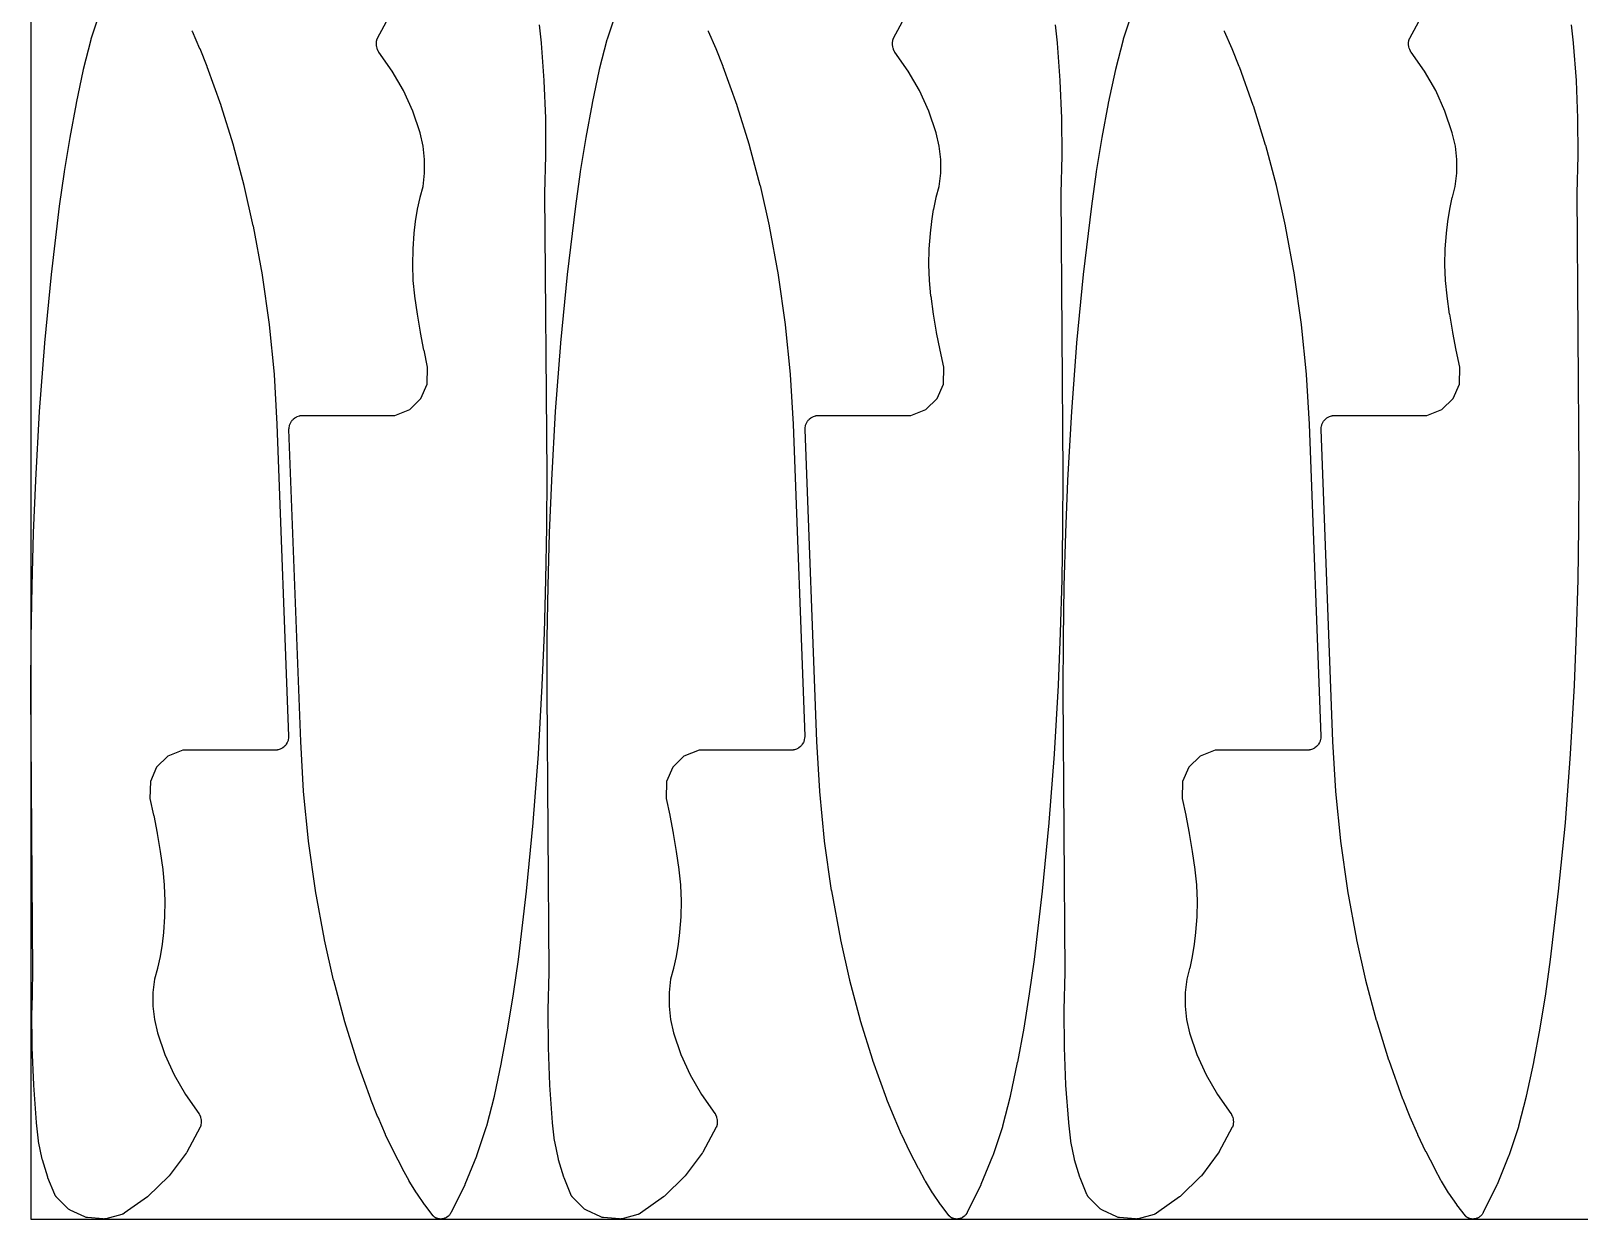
# Model space of a CAD drawing. Header units: metres. Extents: x 0 to 3000, y 0 to 1240.
# Drawn here: x 0 to 401.3, y 0 to 307.8 of the extents above; entities that cross this region are included whole.
import ezdxf

# ---------------------------------------------------------------- set-up
doc = ezdxf.new("R2010")
doc.units = ezdxf.units.M

msp = doc.modelspace()

# ---------------------------------------------------------------- linework, layer by layer
at = {"color": 7}
msp.add_lwpolyline([(0, 0), (3000, 0), (3000, 1240), (0, 1240), (0, 0)], close=True, dxfattribs=at)
at = {"color": 1}
for points in [[(41.73, 307.82), (41.76, 307.76), (43.72, 303.29), (43.74, 303.23), (45.56, 298.7), (45.57, 298.66), (45.59, 298.63), (49.19, 288.56), (49.22, 288.48), (52.41, 278.27), (52.43, 278.19), (55.19, 267.86), (55.21, 267.78), (57.55, 257.34), (57.56, 257.31), (57.57, 257.27), (59.9, 244.6), (59.91, 244.52), (61.72, 231.78), (61.73, 231.7), (63.01, 218.89), (63.01, 218.8), (63.76, 205.95), (63.76, 205.93), (63.76, 205.91), (66.79, 125.08), (66.79, 124.99), (66.79, 124.9), (66.79, 124.89), (66.79, 124.89), (66.78, 124.8), (66.77, 124.71), (66.69, 124.15), (66.65, 123.97), (66.6, 123.79), (66.53, 123.62), (66.44, 123.46), (66.17, 122.99), (66.07, 122.83), (65.96, 122.69), (65.84, 122.56), (65.7, 122.43), (65.28, 122.09), (65.13, 121.98), (64.97, 121.89), (64.81, 121.81), (64.63, 121.74), (64.1, 121.57), (64.08, 121.56), (64.07, 121.56), (63.99, 121.54), (63.91, 121.52), (63.89, 121.52), (63.88, 121.51), (63.8, 121.5), (63.72, 121.49), (63.7, 121.48), (63.68, 121.48), (63.6, 121.48), (63.52, 121.47), (63.5, 121.47), (63.49, 121.47), (39.4, 121.47), (35.48, 119.89), (35.48, 119.89), (32.58, 117.05), (30.95, 113.33), (30.85, 108.95), (31.8, 104.59), (31.81, 104.55), (32.69, 99.94), (32.7, 99.89), (33.48, 95.26), (33.49, 95.22), (34.15, 90.57), (34.16, 90.53), (34.16, 90.49), (34.56, 86.54), (34.57, 86.42), (34.73, 82.46), (34.73, 82.34), (34.65, 78.38), (34.64, 78.26), (34.32, 74.31), (34.32, 74.28), (34.32, 74.25), (33.98, 71.22), (33.97, 71.11), (33.48, 68.11), (33.46, 68.01), (32.81, 65.03), (32.79, 64.93), (32.03, 62.13), (31.63, 58.67), (31.63, 55.15), (32.02, 51.66), (32.8, 48.21), (34.69, 42.66), (37.11, 37.32), (40.03, 32.24), (43.49, 27.38), (43.54, 27.3), (43.59, 27.22), (43.59, 27.22), (43.6, 27.21), (43.64, 27.13), (43.68, 27.05), (43.84, 26.69), (43.91, 26.52), (43.97, 26.34), (44.06, 25.96), (44.1, 25.78), (44.11, 25.6), (44.14, 25.21), (44.14, 25.02), (44.12, 24.83), (44.07, 24.45), (44.06, 24.38), (44.05, 24.32), (44.04, 24.28), (44.04, 24.25), (44.02, 24.19), (44, 24.13), (43.99, 24.1), (43.98, 24.06), (43.96, 24), (43.94, 23.94), (43.92, 23.91), (43.91, 23.88), (43.88, 23.82), (43.85, 23.76), (40.39, 17.3), (40.31, 17.17), (40.23, 17.04), (35.84, 11.22), (35.74, 11.11), (35.64, 10.99), (30.41, 5.92), (30.29, 5.81), (30.17, 5.72), (24.19, 1.48), (24.14, 1.45), (24.1, 1.42), (24.06, 1.4), (24.03, 1.38), (23.97, 1.35), (23.92, 1.32), (23.89, 1.31), (23.85, 1.29), (23.8, 1.27), (23.75, 1.25), (23.71, 1.23), (23.67, 1.22), (23.61, 1.2), (23.56, 1.19), (19.44, 0.07), (19.27, 0.03), (19.1, 0.01), (18.92, 0), (18.75, 0.01), (14.62, 0.37), (14.45, 0.39), (14.28, 0.43), (14.11, 0.48), (13.95, 0.55), (10.19, 2.28), (10.04, 2.37), (9.89, 2.46), (9.75, 2.57), (9.62, 2.68), (6.6, 5.7), (6.6, 5.7), (6.59, 5.71), (6.53, 5.78), (6.47, 5.84), (6.47, 5.85), (6.46, 5.86), (6.41, 5.93), (6.35, 6), (6.35, 6.01), (6.34, 6.01), (6.3, 6.09), (6.25, 6.17), (6.25, 6.18), (6.24, 6.18), (6.21, 6.27), (6.17, 6.35), (6.17, 6.35), (6.16, 6.36), (4.4, 10.7), (4.34, 10.88), (2.98, 15.35), (2.94, 15.53), (1.99, 20.11), (1.97, 20.29), (1.45, 24.95), (1.45, 24.99), (1.44, 25.02), (0.73, 34.67), (0.72, 34.74), (0.33, 44.41), (0.33, 44.47), (0.26, 54.15), (0.27, 54.21), (0.52, 63.85), (0, 136.73), (0, 136.74), (0, 136.75), (0.06, 150.4), (0.06, 150.42), (0.28, 164.06), (0.28, 164.09), (0.67, 177.72), (0.67, 177.75), (1.22, 191.38), (1.22, 191.4), (1.22, 191.41), (2.21, 209.18), (2.22, 209.22), (3.58, 226.95), (3.59, 226.99), (5.32, 244.7), (5.32, 244.74), (7.42, 262.41), (7.42, 262.43), (7.43, 262.45), (8.67, 271.32), (8.68, 271.36), (10.12, 280.2), (10.13, 280.24), (11.77, 289.05), (11.78, 289.09), (13.62, 297.86), (13.63, 297.9), (13.64, 297.94), (15.61, 305.61), (15.65, 305.75), (18.15, 313.25)], [(175.52, 307.82), (175.55, 307.76), (177.5, 303.29), (177.53, 303.23), (179.34, 298.7), (179.36, 298.66), (179.37, 298.63), (182.98, 288.56), (183, 288.48), (186.19, 278.27), (186.22, 278.19), (188.98, 267.86), (189, 267.78), (191.34, 257.34), (191.34, 257.31), (191.35, 257.27), (193.69, 244.6), (193.7, 244.52), (195.51, 231.78), (195.51, 231.7), (196.79, 218.89), (196.8, 218.8), (197.55, 205.95), (197.55, 205.93), (197.55, 205.91), (200.58, 125.08), (200.58, 124.99), (200.58, 124.9), (200.58, 124.89), (200.58, 124.89), (200.57, 124.8), (200.56, 124.71), (200.47, 124.15), (200.44, 123.97), (200.38, 123.79), (200.31, 123.62), (200.23, 123.46), (199.96, 122.99), (199.86, 122.83), (199.75, 122.69), (199.62, 122.56), (199.49, 122.43), (199.07, 122.09), (198.92, 121.98), (198.76, 121.89), (198.59, 121.81), (198.42, 121.74), (197.89, 121.57), (197.87, 121.56), (197.85, 121.56), (197.78, 121.54), (197.7, 121.52), (197.68, 121.52), (197.66, 121.51), (197.58, 121.5), (197.5, 121.49), (197.49, 121.48), (197.47, 121.48), (197.39, 121.48), (197.31, 121.47), (197.29, 121.47), (197.27, 121.47), (173.19, 121.47), (169.27, 119.89), (169.27, 119.89), (166.37, 117.05), (164.74, 113.33), (164.64, 108.95), (165.58, 104.59), (165.59, 104.55), (166.48, 99.94), (166.49, 99.89), (167.27, 95.26), (167.27, 95.22), (167.94, 90.57), (167.94, 90.53), (167.95, 90.49), (168.35, 86.54), (168.36, 86.42), (168.52, 82.46), (168.52, 82.34), (168.44, 78.38), (168.43, 78.26), (168.11, 74.31), (168.11, 74.28), (168.1, 74.25), (167.77, 71.22), (167.75, 71.11), (167.26, 68.11), (167.24, 68.01), (166.6, 65.03), (166.57, 64.93), (165.81, 62.13), (165.42, 58.67), (165.42, 55.15), (165.81, 51.66), (166.59, 48.21), (168.48, 42.66), (170.89, 37.32), (173.81, 32.24), (177.28, 27.38), (177.33, 27.3), (177.37, 27.22), (177.38, 27.22), (177.38, 27.21), (177.42, 27.13), (177.46, 27.05), (177.63, 26.69), (177.7, 26.52), (177.75, 26.34), (177.84, 25.96), (177.88, 25.78), (177.9, 25.6), (177.92, 25.21), (177.92, 25.02), (177.91, 24.83), (177.86, 24.45), (177.85, 24.38), (177.84, 24.32), (177.83, 24.28), (177.82, 24.25), (177.8, 24.19), (177.79, 24.13), (177.78, 24.1), (177.77, 24.06), (177.74, 24), (177.72, 23.94), (177.71, 23.91), (177.7, 23.88), (177.67, 23.82), (177.64, 23.76), (174.18, 17.3), (174.1, 17.17), (174.01, 17.04), (169.62, 11.22), (169.53, 11.11), (169.42, 10.99), (164.19, 5.92), (164.08, 5.81), (163.96, 5.72), (157.98, 1.48), (157.93, 1.45), (157.88, 1.42), (157.85, 1.4), (157.81, 1.38), (157.76, 1.35), (157.71, 1.32), (157.67, 1.31), (157.64, 1.29), (157.58, 1.27), (157.53, 1.25), (157.49, 1.23), (157.45, 1.22), (157.4, 1.2), (157.34, 1.19), (153.23, 0.07), (153.06, 0.03), (152.88, 0.01), (152.71, 0), (152.53, 0.01), (148.4, 0.37), (148.23, 0.39), (148.06, 0.43), (147.9, 0.48), (147.74, 0.55), (143.98, 2.28), (143.82, 2.37), (143.67, 2.46), (143.53, 2.57), (143.4, 2.68), (140.39, 5.7), (140.38, 5.7), (140.38, 5.71), (140.32, 5.78), (140.26, 5.84), (140.25, 5.85), (140.25, 5.86), (140.19, 5.93), (140.14, 6), (140.13, 6.01), (140.13, 6.01), (140.08, 6.09), (140.04, 6.17), (140.03, 6.18), (140.03, 6.18), (139.99, 6.27), (139.95, 6.35), (139.95, 6.35), (139.95, 6.36), (138.18, 10.7), (138.12, 10.88), (136.77, 15.35), (136.72, 15.53), (135.78, 20.11), (135.75, 20.29), (135.23, 24.95), (135.23, 24.99), (135.23, 25.02), (134.51, 34.67), (134.51, 34.74), (134.12, 44.41), (134.12, 44.47), (134.05, 54.15), (134.05, 54.21), (134.31, 63.85), (133.79, 136.73), (133.79, 136.74), (133.79, 136.75), (133.84, 150.4), (133.84, 150.42), (134.06, 164.06), (134.07, 164.09), (134.45, 177.72), (134.45, 177.75), (135, 191.38), (135, 191.4), (135, 191.41), (136, 209.18), (136, 209.22), (137.37, 226.95), (137.37, 226.99), (139.1, 244.7), (139.11, 244.74), (141.21, 262.41), (141.21, 262.43), (141.21, 262.45), (142.46, 271.32), (142.47, 271.36), (143.91, 280.2), (143.92, 280.24), (145.56, 289.05), (145.57, 289.09), (147.4, 297.86), (147.42, 297.9), (147.42, 297.94), (149.4, 305.61), (149.44, 305.75), (151.93, 313.25)], [(309.3, 307.82), (309.33, 307.76), (311.29, 303.29), (311.32, 303.23), (313.13, 298.7), (313.14, 298.66), (313.16, 298.63), (316.76, 288.56), (316.79, 288.48), (319.98, 278.27), (320, 278.19), (322.77, 267.86), (322.79, 267.78), (325.12, 257.34), (325.13, 257.31), (325.14, 257.27), (327.47, 244.6), (327.48, 244.52), (329.29, 231.78), (329.3, 231.7), (330.58, 218.89), (330.59, 218.8), (331.33, 205.95), (331.33, 205.93), (331.34, 205.91), (334.36, 125.08), (334.36, 124.99), (334.36, 124.9), (334.36, 124.89), (334.36, 124.89), (334.35, 124.8), (334.34, 124.71), (334.26, 124.15), (334.22, 123.97), (334.17, 123.79), (334.1, 123.62), (334.01, 123.46), (333.74, 122.99), (333.65, 122.83), (333.53, 122.69), (333.41, 122.56), (333.27, 122.43), (332.85, 122.09), (332.71, 121.98), (332.55, 121.89), (332.38, 121.81), (332.2, 121.74), (331.67, 121.57), (331.66, 121.56), (331.64, 121.56), (331.56, 121.54), (331.48, 121.52), (331.47, 121.52), (331.45, 121.51), (331.37, 121.5), (331.29, 121.49), (331.27, 121.48), (331.26, 121.48), (331.17, 121.48), (331.09, 121.47), (331.08, 121.47), (331.06, 121.47), (306.97, 121.47), (303.05, 119.89), (303.05, 119.89), (300.15, 117.05), (298.52, 113.33), (298.42, 108.95), (299.37, 104.59), (299.38, 104.55), (300.27, 99.94), (300.27, 99.89), (301.05, 95.26), (301.06, 95.22), (301.73, 90.57), (301.73, 90.53), (301.74, 90.49), (302.13, 86.54), (302.14, 86.42), (302.3, 82.46), (302.3, 82.34), (302.22, 78.38), (302.22, 78.26), (301.9, 74.31), (301.89, 74.28), (301.89, 74.25), (301.55, 71.22), (301.54, 71.11), (301.05, 68.11), (301.03, 68.01), (300.38, 65.03), (300.36, 64.93), (299.6, 62.13), (299.2, 58.67), (299.2, 55.15), (299.59, 51.66), (300.37, 48.21), (302.26, 42.66), (304.68, 37.32), (307.6, 32.24), (311.06, 27.38), (311.11, 27.3), (311.16, 27.22), (311.16, 27.22), (311.17, 27.21), (311.21, 27.13), (311.25, 27.05), (311.41, 26.69), (311.48, 26.52), (311.54, 26.34), (311.63, 25.96), (311.67, 25.78), (311.69, 25.6), (311.71, 25.21), (311.71, 25.02), (311.69, 24.83), (311.64, 24.45), (311.63, 24.38), (311.62, 24.32), (311.61, 24.28), (311.61, 24.25), (311.59, 24.19), (311.57, 24.13), (311.56, 24.1), (311.55, 24.06), (311.53, 24), (311.51, 23.94), (311.49, 23.91), (311.48, 23.88), (311.45, 23.82), (311.42, 23.76), (307.96, 17.3), (307.89, 17.17), (307.8, 17.04), (303.41, 11.22), (303.31, 11.11), (303.21, 10.99), (297.98, 5.92), (297.87, 5.81), (297.74, 5.72), (291.76, 1.48), (291.71, 1.45), (291.67, 1.42), (291.63, 1.4), (291.6, 1.38), (291.55, 1.35), (291.5, 1.32), (291.46, 1.31), (291.42, 1.29), (291.37, 1.27), (291.32, 1.25), (291.28, 1.23), (291.24, 1.22), (291.18, 1.2), (291.13, 1.19), (287.01, 0.07), (286.84, 0.03), (286.67, 0.01), (286.49, 0), (286.32, 0.01), (282.19, 0.37), (282.02, 0.39), (281.85, 0.43), (281.68, 0.48), (281.52, 0.55), (277.76, 2.28), (277.61, 2.37), (277.46, 2.46), (277.32, 2.57), (277.19, 2.68), (274.17, 5.7), (274.17, 5.7), (274.16, 5.71), (274.1, 5.78), (274.04, 5.84), (274.04, 5.85), (274.03, 5.86), (273.98, 5.93), (273.92, 6), (273.92, 6.01), (273.92, 6.01), (273.87, 6.09), (273.82, 6.17), (273.82, 6.18), (273.82, 6.18), (273.78, 6.27), (273.74, 6.35), (273.74, 6.35), (273.73, 6.36), (271.97, 10.7), (271.91, 10.88), (270.55, 15.35), (270.51, 15.53), (269.57, 20.11), (269.54, 20.29), (269.02, 24.95), (269.02, 24.99), (269.01, 25.02), (268.3, 34.67), (268.3, 34.74), (267.9, 44.41), (267.9, 44.47), (267.84, 54.15), (267.84, 54.21), (268.09, 63.85), (267.57, 136.73), (267.57, 136.74), (267.57, 136.75), (267.63, 150.4), (267.63, 150.42), (267.85, 164.06), (267.85, 164.09), (268.24, 177.72), (268.24, 177.75), (268.79, 191.38), (268.79, 191.4), (268.79, 191.41), (269.79, 209.18), (269.79, 209.22), (271.15, 226.95), (271.16, 226.99), (272.89, 244.7), (272.89, 244.74), (274.99, 262.41), (275, 262.43), (275, 262.45), (276.25, 271.32), (276.25, 271.36), (277.7, 280.2), (277.7, 280.24), (279.34, 289.05), (279.35, 289.09), (281.19, 297.86), (281.2, 297.9), (281.21, 297.94), (283.19, 305.61), (283.23, 305.75), (285.72, 313.25)], [(131.72, 309.37), (132.24, 304.71), (132.24, 304.67), (132.24, 304.64), (132.96, 294.99), (132.96, 294.92), (133.35, 285.25), (133.35, 285.19), (133.42, 275.52), (133.42, 275.45), (133.16, 265.81), (133.69, 192.93), (133.69, 192.92), (133.69, 192.91), (133.63, 179.26), (133.63, 179.24), (133.41, 165.6), (133.41, 165.57), (133.02, 151.94), (133.02, 151.91), (132.47, 138.28), (132.47, 138.26), (132.47, 138.25), (131.47, 120.49), (131.47, 120.44), (130.1, 102.71), (130.1, 102.67), (128.37, 84.96), (128.36, 84.92), (126.26, 67.25), (126.26, 67.23), (126.26, 67.21), (125.01, 58.34), (125.01, 58.3), (123.56, 49.46), (123.55, 49.42), (121.91, 40.61), (121.9, 40.57), (120.07, 31.81), (120.06, 31.76), (120.05, 31.72), (118.07, 24.05), (118.03, 23.91), (115.54, 16.41), (115.49, 16.28), (112.48, 8.96), (112.43, 8.84), (108.92, 1.73), (108.91, 1.71), (108.9, 1.69), (108.86, 1.63), (108.83, 1.56), (108.81, 1.54), (108.8, 1.52), (108.59, 1.2), (108.47, 1.04), (108.34, 0.9), (108.2, 0.76), (108.05, 0.64), (107.74, 0.43), (107.57, 0.33), (107.4, 0.25), (107.23, 0.18), (107.04, 0.13), (106.68, 0.05), (106.48, 0.01), (106.29, 0), (106.09, 0), (105.9, 0.03), (105.52, 0.09), (105.47, 0.11), (105.42, 0.11), (105.37, 0.13), (105.33, 0.14), (105.28, 0.15), (105.23, 0.17), (105.18, 0.18), (105.14, 0.2), (105.09, 0.22), (105.04, 0.24), (105, 0.26), (104.96, 0.28), (104.91, 0.3), (104.87, 0.33), (104.83, 0.35), (104.79, 0.37), (104.75, 0.4), (104.7, 0.43), (104.67, 0.46), (104.63, 0.49), (104.59, 0.52), (104.55, 0.55), (104.51, 0.58), (104.48, 0.61), (104.44, 0.65), (104.41, 0.69), (104.38, 0.72), (104.34, 0.76), (104.31, 0.8), (104.28, 0.84), (102.09, 3.64), (102.02, 3.73), (100, 6.66), (99.94, 6.75), (98.08, 9.78), (98.02, 9.88), (96.34, 13.02), (96.33, 13.03), (96.33, 13.05), (94.08, 17.38), (94.05, 17.44), (91.95, 21.84), (91.93, 21.9), (89.97, 26.37), (89.94, 26.43), (88.13, 30.96), (88.11, 31), (88.1, 31.03), (84.49, 41.1), (84.47, 41.18), (81.28, 51.39), (81.26, 51.47), (78.49, 61.8), (78.47, 61.88), (76.13, 72.32), (76.13, 72.35), (76.12, 72.39), (73.79, 85.06), (73.77, 85.14), (71.97, 97.88), (71.96, 97.97), (70.68, 110.77), (70.67, 110.86), (69.92, 123.71), (69.92, 123.73), (69.92, 123.75), (66.89, 204.58), (66.89, 204.67), (66.89, 204.76), (66.9, 204.77), (66.9, 204.77), (66.91, 204.86), (66.91, 204.95), (67, 205.51), (67.03, 205.69), (67.09, 205.87), (67.16, 206.04), (67.24, 206.21), (67.51, 206.67), (67.61, 206.83), (67.72, 206.97), (67.85, 207.1), (67.98, 207.23), (68.4, 207.57), (68.55, 207.68), (68.71, 207.77), (68.88, 207.86), (69.05, 207.92), (69.59, 208.09), (69.6, 208.1), (69.62, 208.1), (69.7, 208.12), (69.77, 208.14), (69.79, 208.15), (69.81, 208.15), (69.89, 208.16), (69.97, 208.18), (69.99, 208.18), (70, 208.18), (70.08, 208.18), (70.16, 208.19), (70.18, 208.19), (70.2, 208.19), (94.29, 208.19), (98.2, 209.77), (98.2, 209.77), (101.1, 212.62), (102.74, 216.33), (102.83, 220.71), (101.89, 225.07), (101.88, 225.11), (100.99, 229.72), (100.98, 229.77), (100.21, 234.4), (100.2, 234.44), (99.53, 239.09), (99.53, 239.13), (99.52, 239.17), (99.12, 243.12), (99.11, 243.24), (98.96, 247.2), (98.95, 247.32), (99.04, 251.28), (99.04, 251.4), (99.36, 255.35), (99.37, 255.38), (99.37, 255.41), (99.7, 258.44), (99.72, 258.55), (100.21, 261.55), (100.23, 261.66), (100.88, 264.63), (100.9, 264.73), (101.66, 267.53), (102.05, 270.99), (102.06, 274.51), (101.67, 278), (100.88, 281.45), (98.99, 287), (96.58, 292.34), (93.66, 297.42), (90.2, 302.28), (90.15, 302.36), (90.1, 302.44), (90.09, 302.44), (90.09, 302.45), (90.05, 302.53), (90.01, 302.61), (89.84, 302.97), (89.77, 303.14), (89.72, 303.32), (89.63, 303.7), (89.59, 303.88), (89.57, 304.06), (89.55, 304.45), (89.55, 304.64), (89.56, 304.83), (89.61, 305.21), (89.63, 305.28), (89.64, 305.35), (89.64, 305.38), (89.65, 305.41), (89.67, 305.47), (89.68, 305.54), (89.69, 305.57), (89.7, 305.6), (89.73, 305.66), (89.75, 305.72), (89.76, 305.75), (89.78, 305.78), (89.81, 305.84), (89.83, 305.9), (93.29, 312.36)], [(265.51, 309.37), (266.02, 304.71), (266.03, 304.67), (266.03, 304.64), (266.74, 294.99), (266.75, 294.92), (267.14, 285.25), (267.14, 285.19), (267.21, 275.52), (267.21, 275.45), (266.95, 265.81), (267.47, 192.93), (267.47, 192.92), (267.47, 192.91), (267.41, 179.26), (267.41, 179.24), (267.19, 165.6), (267.19, 165.57), (266.81, 151.94), (266.81, 151.91), (266.26, 138.28), (266.25, 138.26), (266.25, 138.25), (265.26, 120.49), (265.25, 120.44), (263.89, 102.71), (263.89, 102.67), (262.15, 84.96), (262.15, 84.92), (260.05, 67.25), (260.05, 67.23), (260.05, 67.21), (258.8, 58.34), (258.79, 58.3), (257.35, 49.46), (257.34, 49.42), (255.7, 40.61), (255.69, 40.57), (253.85, 31.81), (253.84, 31.76), (253.83, 31.72), (251.86, 24.05), (251.82, 23.91), (249.32, 16.41), (249.28, 16.28), (246.27, 8.96), (246.21, 8.84), (242.71, 1.73), (242.7, 1.71), (242.69, 1.69), (242.65, 1.63), (242.61, 1.56), (242.6, 1.54), (242.59, 1.52), (242.37, 1.2), (242.26, 1.04), (242.13, 0.9), (241.99, 0.76), (241.83, 0.64), (241.52, 0.43), (241.36, 0.33), (241.19, 0.25), (241.01, 0.18), (240.83, 0.13), (240.46, 0.05), (240.27, 0.01), (240.07, 0), (239.88, 0), (239.69, 0.03), (239.3, 0.09), (239.25, 0.11), (239.2, 0.11), (239.16, 0.13), (239.11, 0.14), (239.06, 0.15), (239.01, 0.17), (238.97, 0.18), (238.92, 0.2), (238.88, 0.22), (238.83, 0.24), (238.79, 0.26), (238.75, 0.28), (238.7, 0.3), (238.65, 0.33), (238.61, 0.35), (238.57, 0.37), (238.53, 0.4), (238.49, 0.43), (238.45, 0.46), (238.41, 0.49), (238.37, 0.52), (238.33, 0.55), (238.3, 0.58), (238.26, 0.61), (238.23, 0.65), (238.19, 0.69), (238.16, 0.72), (238.13, 0.76), (238.1, 0.8), (238.06, 0.84), (235.88, 3.64), (235.81, 3.73), (233.78, 6.66), (233.72, 6.75), (231.87, 9.78), (231.81, 9.88), (230.13, 13.02), (230.12, 13.03), (230.11, 13.05), (227.87, 17.38), (227.84, 17.44), (225.74, 21.84), (225.71, 21.9), (223.75, 26.37), (223.73, 26.43), (221.91, 30.96), (221.9, 31), (221.89, 31.03), (218.28, 41.1), (218.25, 41.18), (215.07, 51.39), (215.04, 51.47), (212.28, 61.8), (212.26, 61.88), (209.92, 72.32), (209.91, 72.35), (209.91, 72.39), (207.57, 85.06), (207.56, 85.14), (205.75, 97.88), (205.74, 97.97), (204.46, 110.77), (204.46, 110.86), (203.71, 123.71), (203.71, 123.73), (203.71, 123.75), (200.68, 204.58), (200.68, 204.67), (200.68, 204.76), (200.68, 204.77), (200.68, 204.77), (200.69, 204.86), (200.7, 204.95), (200.78, 205.51), (200.82, 205.69), (200.87, 205.87), (200.94, 206.04), (201.03, 206.21), (201.3, 206.67), (201.4, 206.83), (201.51, 206.97), (201.63, 207.1), (201.77, 207.23), (202.19, 207.57), (202.34, 207.68), (202.5, 207.77), (202.66, 207.86), (202.84, 207.92), (203.37, 208.09), (203.39, 208.1), (203.4, 208.1), (203.48, 208.12), (203.56, 208.14), (203.58, 208.15), (203.59, 208.15), (203.67, 208.16), (203.75, 208.18), (203.77, 208.18), (203.79, 208.18), (203.87, 208.18), (203.95, 208.19), (203.97, 208.19), (203.98, 208.19), (228.07, 208.19), (231.99, 209.77), (231.99, 209.77), (234.89, 212.62), (236.52, 216.33), (236.62, 220.71), (235.67, 225.07), (235.67, 225.11), (234.78, 229.72), (234.77, 229.77), (233.99, 234.4), (233.98, 234.44), (233.32, 239.09), (233.31, 239.13), (233.31, 239.17), (232.91, 243.12), (232.9, 243.24), (232.74, 247.2), (232.74, 247.32), (232.82, 251.28), (232.83, 251.4), (233.15, 255.35), (233.15, 255.38), (233.15, 255.41), (233.49, 258.44), (233.5, 258.55), (234, 261.55), (234.02, 261.66), (234.66, 264.63), (234.69, 264.73), (235.45, 267.53), (235.84, 270.99), (235.84, 274.51), (235.45, 278), (234.67, 281.45), (232.78, 287), (230.36, 292.34), (227.44, 297.42), (223.98, 302.28), (223.93, 302.36), (223.88, 302.44), (223.88, 302.44), (223.88, 302.45), (223.83, 302.53), (223.79, 302.61), (223.63, 302.97), (223.56, 303.14), (223.51, 303.32), (223.41, 303.7), (223.38, 303.88), (223.36, 304.06), (223.34, 304.45), (223.33, 304.64), (223.35, 304.83), (223.4, 305.21), (223.41, 305.28), (223.42, 305.35), (223.43, 305.38), (223.44, 305.41), (223.45, 305.47), (223.47, 305.54), (223.48, 305.57), (223.49, 305.6), (223.51, 305.66), (223.54, 305.72), (223.55, 305.75), (223.56, 305.78), (223.59, 305.84), (223.62, 305.9), (227.08, 312.36)], [(399.29, 309.37), (399.81, 304.71), (399.81, 304.67), (399.82, 304.64), (400.53, 294.99), (400.53, 294.92), (400.93, 285.25), (400.93, 285.19), (400.99, 275.52), (400.99, 275.45), (400.74, 265.81), (401.26, 192.93), (401.26, 192.92), (401.26, 192.91), (401.2, 179.26), (401.2, 179.24), (400.98, 165.6), (400.98, 165.57), (400.59, 151.94), (400.59, 151.91), (400.04, 138.28), (400.04, 138.26), (400.04, 138.25), (399.04, 120.49), (399.04, 120.44), (397.68, 102.71), (397.67, 102.67), (395.94, 84.96), (395.94, 84.92), (393.84, 67.25), (393.83, 67.23), (393.83, 67.21), (392.58, 58.34), (392.58, 58.3), (391.13, 49.46), (391.12, 49.42), (389.48, 40.61), (389.48, 40.57), (387.64, 31.81), (387.63, 31.76), (387.62, 31.72), (385.64, 24.05), (385.6, 23.91), (383.11, 16.41), (383.06, 16.28), (380.06, 8.96), (380, 8.84), (376.49, 1.73), (376.48, 1.71), (376.47, 1.69), (376.43, 1.63), (376.4, 1.56), (376.38, 1.54), (376.37, 1.52), (376.16, 1.2), (376.05, 1.04), (375.92, 0.9), (375.77, 0.76), (375.62, 0.64), (375.31, 0.43), (375.15, 0.33), (374.98, 0.25), (374.8, 0.18), (374.61, 0.13), (374.25, 0.05), (374.05, 0.01), (373.86, 0), (373.67, 0), (373.47, 0.03), (373.09, 0.09), (373.04, 0.11), (372.99, 0.11), (372.94, 0.13), (372.9, 0.14), (372.85, 0.15), (372.8, 0.17), (372.75, 0.18), (372.71, 0.2), (372.66, 0.22), (372.62, 0.24), (372.57, 0.26), (372.53, 0.28), (372.49, 0.3), (372.44, 0.33), (372.4, 0.35), (372.36, 0.37), (372.32, 0.4), (372.27, 0.43), (372.24, 0.46), (372.2, 0.49), (372.16, 0.52), (372.12, 0.55), (372.09, 0.58), (372.05, 0.61), (372.01, 0.65), (371.98, 0.69), (371.95, 0.72), (371.91, 0.76), (371.88, 0.8), (371.85, 0.84), (369.66, 3.64), (369.59, 3.73), (367.57, 6.66), (367.51, 6.75), (365.65, 9.78), (365.6, 9.88), (363.91, 13.02), (363.9, 13.03), (363.9, 13.05), (361.65, 17.38), (361.63, 17.44), (359.52, 21.84), (359.5, 21.9), (357.54, 26.37), (357.51, 26.43), (355.7, 30.96), (355.69, 31), (355.67, 31.03), (352.07, 41.1), (352.04, 41.18), (348.85, 51.39), (348.83, 51.47), (346.06, 61.8), (346.04, 61.88), (343.71, 72.32), (343.7, 72.35), (343.69, 72.39), (341.36, 85.06), (341.34, 85.14), (339.54, 97.88), (339.53, 97.97), (338.25, 110.77), (338.24, 110.86), (337.5, 123.71), (337.5, 123.73), (337.49, 123.75), (334.46, 204.58), (334.47, 204.67), (334.47, 204.76), (334.47, 204.77), (334.47, 204.77), (334.48, 204.86), (334.49, 204.95), (334.57, 205.51), (334.61, 205.69), (334.66, 205.87), (334.73, 206.04), (334.81, 206.21), (335.08, 206.67), (335.18, 206.83), (335.29, 206.97), (335.42, 207.1), (335.55, 207.23), (335.97, 207.57), (336.12, 207.68), (336.28, 207.77), (336.45, 207.86), (336.63, 207.92), (337.16, 208.09), (337.17, 208.1), (337.19, 208.1), (337.27, 208.12), (337.35, 208.14), (337.36, 208.15), (337.38, 208.15), (337.46, 208.16), (337.54, 208.18), (337.56, 208.18), (337.57, 208.18), (337.65, 208.18), (337.74, 208.19), (337.75, 208.19), (337.77, 208.19), (361.86, 208.19), (365.78, 209.77), (365.78, 209.77), (368.68, 212.62), (370.31, 216.33), (370.41, 220.71), (369.46, 225.07), (369.45, 225.11), (368.56, 229.72), (368.56, 229.77), (367.78, 234.4), (367.77, 234.44), (367.1, 239.09), (367.1, 239.13), (367.09, 239.17), (366.69, 243.12), (366.69, 243.24), (366.53, 247.2), (366.53, 247.32), (366.61, 251.28), (366.61, 251.4), (366.93, 255.35), (366.94, 255.38), (366.94, 255.41), (367.28, 258.44), (367.29, 258.55), (367.78, 261.55), (367.8, 261.66), (368.45, 264.63), (368.47, 264.73), (369.23, 267.53), (369.63, 270.99), (369.63, 274.51), (369.24, 278), (368.45, 281.45), (366.56, 287), (364.15, 292.34), (361.23, 297.42), (357.77, 302.28), (357.72, 302.36), (357.67, 302.44), (357.67, 302.44), (357.66, 302.45), (357.62, 302.53), (357.58, 302.61), (357.42, 302.97), (357.35, 303.14), (357.29, 303.32), (357.2, 303.7), (357.16, 303.88), (357.14, 304.06), (357.12, 304.45), (357.12, 304.64), (357.14, 304.83), (357.19, 305.21), (357.2, 305.28), (357.21, 305.35), (357.22, 305.38), (357.22, 305.41), (357.24, 305.47), (357.26, 305.54), (357.27, 305.57), (357.28, 305.6), (357.3, 305.66), (357.32, 305.72), (357.34, 305.75), (357.35, 305.78), (357.38, 305.84), (357.41, 305.9), (360.87, 312.36)]]:
    msp.add_lwpolyline(points, dxfattribs=at)

doc.saveas('drawing.dxf')
